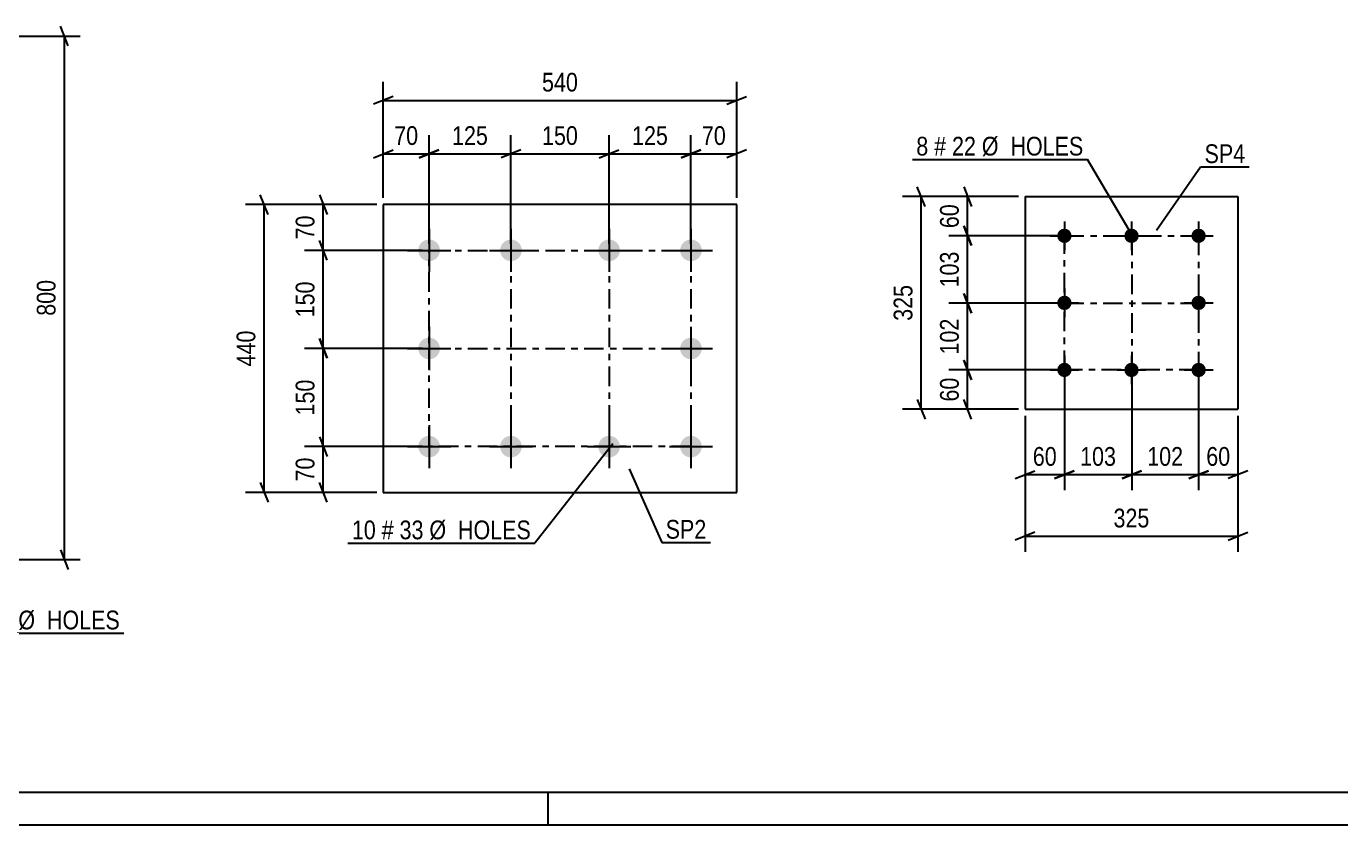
# Model space of a CAD drawing. Header units: millimetres. Extents: x 0 to 841, y 0 to 594.
# Drawn here: x 131.3 to 332.1, y 0 to 122 of the extents above; entities that cross this region are included whole.
import ezdxf

# ---------------------------------------------------------------- set-up
doc = ezdxf.new("R2010")
doc.units = ezdxf.units.MM
doc.linetypes.add('DXK_LINE_DOT3', pattern=[5.9187, 2.979, -0.9799, 0.9799, -0.9799])
doc.styles.add('Arial Narrow', font='ARIALN.TTF', dxfattribs={"height": 0.2})

# ---------------------------------------------------------------- blocks, each defined once
blk = doc.blocks.new('Unknown-682043673-6781')
at = {"color": 5, "linetype": 'Continuous'}
for p, q in [((5, 5), (836, 5)), ((211, 0), (211, 5)), ((0, 0), (841, 0))]:
    blk.add_line(p, q, dxfattribs=at)
blk = doc.blocks.new('Part-682043673-35582 - 35581')
at = {"color": 2, "linetype": 'Continuous'}
for p, q in [((185.8, 94.79), (185.8, 50.79)), ((239.8, 94.79), (185.8, 94.79)), ((239.8, 50.79), (239.8, 94.79)), ((185.8, 50.79), (239.8, 50.79))]:
    blk.add_line(p, q, dxfattribs=at)
blk = doc.blocks.new('Bolt-682043673-35583 - 35581')
at = {"linetype": 'Continuous'}
for points in [[(192.8, 89.44, -1), (192.8, 86.14, -1)], [(205.3, 89.44, -1), (205.3, 86.14, -1)], [(220.3, 89.44, -1), (220.3, 86.14, -1)], [(232.8, 89.44, -1), (232.8, 86.14, -1)], [(192.8, 74.44, -1), (192.8, 71.14, -1)], [(232.8, 74.44, -1), (232.8, 71.14, -1)], [(192.8, 59.44, -1), (192.8, 56.14, -1)], [(205.3, 59.44, -1), (205.3, 56.14, -1)], [(220.3, 59.44, -1), (220.3, 56.14, -1)], [(232.8, 59.44, -1), (232.8, 56.14, -1)]]:
    blk.add_hatch(color=1, dxfattribs=at).paths.add_polyline_path(points)
at = {"color": 1, "linetype": 'Continuous'}
for p, q in [((192.8, 91.09), (192.8, 84.49)), ((205.3, 91.09), (205.3, 84.49)), ((220.3, 91.09), (220.3, 84.49)), ((232.8, 91.09), (232.8, 84.49)), ((189.5, 87.79), (196.1, 87.79)), ((202, 87.79), (208.6, 87.79)), ((217, 87.79), (223.6, 87.79)), ((229.5, 87.79), (236.1, 87.79)), ((192.8, 76.09), (192.8, 69.49)), ((232.8, 76.09), (232.8, 69.49)), ((189.5, 72.79), (196.1, 72.79)), ((229.5, 72.79), (236.1, 72.79)), ((192.8, 61.09), (192.8, 54.49)), ((205.3, 61.09), (205.3, 54.49)), ((220.3, 61.09), (220.3, 54.49)), ((232.8, 61.09), (232.8, 54.49)), ((189.5, 57.79), (196.1, 57.79)), ((202, 57.79), (208.6, 57.79)), ((217, 57.79), (223.6, 57.79)), ((229.5, 57.79), (236.1, 57.79))]:
    blk.add_line(p, q, dxfattribs=at)
blk = doc.blocks.new('Part-682043673-35634 - 35633')
at = {"color": 2, "linetype": 'Continuous'}
for p, q in [((283.85, 96.01), (283.85, 63.51)), ((283.85, 96.01), (316.35, 96.01)), ((316.35, 96.01), (316.35, 63.51)), ((283.85, 63.51), (316.35, 63.51))]:
    blk.add_line(p, q, dxfattribs=at)
blk = doc.blocks.new('Bolt-682043673-35635 - 35633')
at = {"linetype": 'Continuous'}
for points in [[(289.85, 91.11, -1), (289.85, 88.91, -1)], [(300.1, 91.11, -1), (300.1, 88.91, -1)], [(310.35, 91.11, -1), (310.35, 88.91, -1)], [(289.85, 80.86, -1), (289.85, 78.66, -1)], [(310.35, 80.86, -1), (310.35, 78.66, -1)], [(289.85, 70.61, -1), (289.85, 68.41, -1)], [(300.1, 70.61, -1), (300.1, 68.41, -1)], [(310.35, 70.61, -1), (310.35, 68.41, -1)]]:
    blk.add_hatch(color=1, dxfattribs=at).paths.add_polyline_path(points)
at = {"color": 1, "linetype": 'Continuous'}
for p, q in [((289.85, 92.21), (289.85, 87.81)), ((300.1, 92.21), (300.1, 87.81)), ((310.35, 92.21), (310.35, 87.81)), ((287.65, 90.01), (292.05, 90.01)), ((297.9, 90.01), (302.3, 90.01)), ((308.15, 90.01), (312.55, 90.01)), ((289.85, 81.96), (289.85, 77.56)), ((310.35, 81.96), (310.35, 77.56)), ((287.65, 79.76), (292.05, 79.76)), ((308.15, 79.76), (312.55, 79.76)), ((289.85, 71.71), (289.85, 67.31)), ((300.1, 71.71), (300.1, 67.31)), ((310.35, 71.71), (310.35, 67.31)), ((287.65, 69.51), (292.05, 69.51)), ((297.9, 69.51), (302.3, 69.51)), ((308.15, 69.51), (312.55, 69.51))]:
    blk.add_line(p, q, dxfattribs=at)
blk = doc.blocks.new('Rectangle-682043673-38289 - 35581')
at = {"color": 1, "linetype": 'DXK_LINE_DOT3'}
blk.add_lwpolyline([(192.8, 87.79), (232.8, 87.79), (232.8, 57.79), (192.8, 57.79), (192.8, 87.79)], close=True, dxfattribs=at)
blk = doc.blocks.new('Rectangle-682043673-38326 - 35633')
at = {"color": 1, "linetype": 'DXK_LINE_DOT3'}
blk.add_lwpolyline([(289.85, 90.01), (310.35, 90.01), (310.35, 69.51), (289.85, 69.51), (289.85, 90.01)], close=True, dxfattribs=at)
blk = doc.blocks.new('Line-682043673-38299 - 35581')
at = {"color": 1, "linetype": 'DXK_LINE_DOT3'}
blk.add_line((205.3, 87.79), (205.3, 57.79), dxfattribs=at)
blk = doc.blocks.new('Line-682043673-38336 - 35633')
at = {"color": 1, "linetype": 'DXK_LINE_DOT3'}
blk.add_line((300.15, 90.01), (300.15, 69.51), dxfattribs=at)
blk = doc.blocks.new('Line-682043673-38306 - 35581')
at = {"color": 1, "linetype": 'DXK_LINE_DOT3'}
blk.add_line((220.3, 87.79), (220.3, 57.79), dxfattribs=at)
blk = doc.blocks.new('Line-682043673-38343 - 35633')
at = {"color": 1, "linetype": 'DXK_LINE_DOT3'}
blk.add_line((289.85, 79.71), (310.35, 79.71), dxfattribs=at)
blk = doc.blocks.new('Line-682043673-38313 - 35581')
at = {"color": 1, "linetype": 'DXK_LINE_DOT3'}
blk.add_line((192.8, 72.79), (232.8, 72.79), dxfattribs=at)
blk = doc.blocks.new('StraightDimension-682043673-38257 - 35573')
at = {"color": 7, "linetype": 'Continuous'}
for p, q in [((95.43, 120.54), (139.48, 120.54)), ((137.68, 119.04), (136.48, 122.04)), ((137.08, 40.53), (137.08, 120.54)), ((95.43, 40.53), (139.48, 40.53)), ((136.48, 42.03), (137.68, 39.03))]:
    blk.add_line(p, q, dxfattribs=at)
at = {"color": 0}
blk.add_wipeout([(136.33, 83.88), (132.13, 83.88), (132.13, 77.19), (136.33, 77.19)], dxfattribs=at)
at = {"color": 3, "style": 'Arial Narrow'}
blk.add_text('800', height=2.863, rotation=90.0002, dxfattribs=at).set_placement((135.73, 77.79))
blk = doc.blocks.new('StraightDimension-682043673-36015 - 35581')
at = {"color": 7, "linetype": 'Continuous'}
for p, q in [((176.03, 59.29), (177.23, 56.29)), ((191.8, 57.79), (173.78, 57.79)), ((176.63, 50.79), (176.63, 57.79)), ((177.23, 49.29), (176.03, 52.29)), ((184.8, 50.79), (173.78, 50.79))]:
    blk.add_line(p, q, dxfattribs=at)
at = {"color": 0}
blk.add_wipeout([(175.88, 56.72), (171.68, 56.72), (171.68, 51.86), (175.88, 51.86)], dxfattribs=at)
at = {"color": 3, "style": 'Arial Narrow'}
blk.add_text('70', height=2.863, rotation=90.0002, dxfattribs=at).set_placement((175.28, 52.46))
blk = doc.blocks.new('StraightDimension-682043673-56259 - 35581')
at = {"color": 7, "linetype": 'Continuous'}
for p, q in [((177.23, 86.29), (176.03, 89.29)), ((191.8, 87.79), (173.78, 87.79)), ((176.63, 72.79), (176.63, 87.79)), ((191.8, 72.79), (173.78, 72.79)), ((176.03, 74.29), (177.23, 71.29))]:
    blk.add_line(p, q, dxfattribs=at)
at = {"color": 0}
blk.add_wipeout([(175.88, 83.63), (171.68, 83.63), (171.68, 76.95), (175.88, 76.95)], dxfattribs=at)
at = {"color": 3, "style": 'Arial Narrow'}
blk.add_text('150', height=2.863, rotation=90.0002, dxfattribs=at).set_placement((175.28, 77.55))
blk = doc.blocks.new('StraightDimension-682043673-36052 - 35581')
at = {"color": 7, "linetype": 'Continuous'}
for p, q in [((185.8, 95.79), (185.8, 113.56)), ((239.8, 95.79), (239.8, 113.56)), ((187.3, 111.31), (184.3, 110.11)), ((185.8, 110.71), (239.8, 110.71)), ((238.3, 110.11), (241.3, 111.31))]:
    blk.add_line(p, q, dxfattribs=at)
at = {"color": 0}
blk.add_wipeout([(216.14, 111.46), (216.14, 115.66), (209.45, 115.66), (209.45, 111.46)], dxfattribs=at)
at = {"color": 3, "style": 'Arial Narrow'}
blk.add_text('540', height=2.863, dxfattribs=at).set_placement((210.05, 112.06))
blk = doc.blocks.new('StraightDimension-682043673-36012 - 35581')
at = {"color": 7, "linetype": 'Continuous'}
for p, q in [((184.8, 94.79), (173.78, 94.79)), ((176.03, 96.29), (177.23, 93.29)), ((176.63, 87.79), (176.63, 94.79)), ((177.23, 86.29), (176.03, 89.29)), ((191.8, 87.79), (173.78, 87.79))]:
    blk.add_line(p, q, dxfattribs=at)
at = {"color": 0}
blk.add_wipeout([(175.88, 93.72), (171.68, 93.72), (171.68, 88.86), (175.88, 88.86)], dxfattribs=at)
at = {"color": 3, "style": 'Arial Narrow'}
blk.add_text('70', height=2.863, rotation=90.0002, dxfattribs=at).set_placement((175.28, 89.46))
blk = doc.blocks.new('StraightDimension-682043673-56257 - 35581')
at = {"color": 7, "linetype": 'Continuous'}
for p, q in [((191.8, 72.79), (173.78, 72.79)), ((177.23, 71.29), (176.03, 74.29)), ((176.63, 57.79), (176.63, 72.79)), ((176.03, 59.29), (177.23, 56.29)), ((191.8, 57.79), (173.78, 57.79))]:
    blk.add_line(p, q, dxfattribs=at)
at = {"color": 0}
blk.add_wipeout([(175.88, 68.63), (171.68, 68.63), (171.68, 61.95), (175.88, 61.95)], dxfattribs=at)
at = {"color": 3, "style": 'Arial Narrow'}
blk.add_text('150', height=2.863, rotation=90.0002, dxfattribs=at).set_placement((175.28, 62.55))
blk = doc.blocks.new('StraightDimension-682043673-36028 - 35581')
at = {"color": 7, "linetype": 'Continuous'}
for p, q in [((184.8, 94.79), (164.75, 94.79)), ((168.2, 93.29), (167, 96.29)), ((167.6, 50.79), (167.6, 94.79)), ((167, 52.29), (168.2, 49.29)), ((184.8, 50.79), (164.75, 50.79))]:
    blk.add_line(p, q, dxfattribs=at)
at = {"color": 0}
blk.add_wipeout([(166.85, 76.13), (162.65, 76.13), (162.65, 69.45), (166.85, 69.45)], dxfattribs=at)
at = {"color": 3, "style": 'Arial Narrow'}
blk.add_text('440', height=2.863, rotation=90.0002, dxfattribs=at).set_placement((166.25, 70.05))
blk = doc.blocks.new('StraightDimension-682043673-36032 - 35581')
at = {"color": 7, "linetype": 'Continuous'}
for p, q in [((232.8, 88.79), (232.8, 105.4)), ((239.8, 95.79), (239.8, 105.4)), ((231.3, 101.95), (234.3, 103.15)), ((232.8, 102.55), (239.8, 102.55)), ((241.3, 103.15), (238.3, 101.95))]:
    blk.add_line(p, q, dxfattribs=at)
at = {"color": 0}
blk.add_wipeout([(238.72, 103.3), (238.72, 107.5), (233.87, 107.5), (233.87, 103.3)], dxfattribs=at)
at = {"color": 3, "style": 'Arial Narrow'}
blk.add_text('70', height=2.863, dxfattribs=at).set_placement((234.47, 103.9))
blk = doc.blocks.new('StraightDimension-682043673-56265 - 35581')
at = {"color": 7, "linetype": 'Continuous'}
for p, q in [((220.3, 88.79), (220.3, 105.4)), ((232.8, 88.79), (232.8, 105.4)), ((218.8, 101.95), (221.8, 103.15)), ((220.3, 102.55), (232.8, 102.55)), ((234.3, 103.15), (231.3, 101.95))]:
    blk.add_line(p, q, dxfattribs=at)
at = {"color": 0}
blk.add_wipeout([(229.89, 103.3), (229.89, 107.5), (223.2, 107.5), (223.2, 103.3)], dxfattribs=at)
at = {"color": 3, "style": 'Arial Narrow'}
blk.add_text('125', height=2.863, dxfattribs=at).set_placement((223.8, 103.9))
blk = doc.blocks.new('StraightDimension-682043673-36036 - 35581')
at = {"color": 7, "linetype": 'Continuous'}
for p, q in [((185.8, 95.79), (185.8, 105.4)), ((192.8, 88.79), (192.8, 105.4)), ((184.3, 101.95), (187.3, 103.15)), ((185.8, 102.55), (192.8, 102.55)), ((194.3, 103.15), (191.3, 101.95))]:
    blk.add_line(p, q, dxfattribs=at)
at = {"color": 0}
blk.add_wipeout([(191.72, 103.3), (191.72, 107.5), (186.87, 107.5), (186.87, 103.3)], dxfattribs=at)
at = {"color": 3, "style": 'Arial Narrow'}
blk.add_text('70', height=2.863, dxfattribs=at).set_placement((187.47, 103.9))
blk = doc.blocks.new('StraightDimension-682043673-56261 - 35581')
at = {"color": 7, "linetype": 'Continuous'}
for p, q in [((192.8, 88.79), (192.8, 105.4)), ((205.3, 88.79), (205.3, 105.4)), ((191.3, 101.95), (194.3, 103.15)), ((192.8, 102.55), (205.3, 102.55)), ((206.8, 103.15), (203.8, 101.95))]:
    blk.add_line(p, q, dxfattribs=at)
at = {"color": 0}
blk.add_wipeout([(202.39, 103.3), (202.39, 107.5), (195.7, 107.5), (195.7, 103.3)], dxfattribs=at)
at = {"color": 3, "style": 'Arial Narrow'}
blk.add_text('125', height=2.863, dxfattribs=at).set_placement((196.3, 103.9))
blk = doc.blocks.new('StraightDimension-682043673-56263 - 35581')
at = {"color": 7, "linetype": 'Continuous'}
for p, q in [((205.3, 88.79), (205.3, 105.4)), ((220.3, 88.79), (220.3, 105.4)), ((206.8, 103.15), (203.8, 101.95)), ((205.3, 102.55), (220.3, 102.55)), ((218.8, 101.95), (221.8, 103.15))]:
    blk.add_line(p, q, dxfattribs=at)
at = {"color": 0}
blk.add_wipeout([(216.14, 103.3), (216.14, 107.5), (209.45, 107.5), (209.45, 103.3)], dxfattribs=at)
at = {"color": 3, "style": 'Arial Narrow'}
blk.add_text('150', height=2.863, dxfattribs=at).set_placement((210.05, 103.9))
blk = doc.blocks.new('StraightDimension-682043673-36140 - 35633')
at = {"color": 7, "linetype": 'Continuous'}
for p, q in [((289.85, 68.51), (289.85, 51.11)), ((300.15, 68.51), (300.15, 51.11)), ((288.35, 52.91), (291.35, 54.11)), ((289.85, 53.51), (300.15, 53.51)), ((301.65, 54.11), (298.65, 52.91))]:
    blk.add_line(p, q, dxfattribs=at)
at = {"color": 0}
blk.add_wipeout([(298.34, 54.26), (298.34, 58.46), (291.65, 58.46), (291.65, 54.26)], dxfattribs=at)
at = {"color": 3, "style": 'Arial Narrow'}
blk.add_text('103', height=2.863, dxfattribs=at).set_placement((292.25, 54.86))
blk = doc.blocks.new('StraightDimension-682043673-36118 - 35633')
at = {"color": 7, "linetype": 'Continuous'}
for p, q in [((274.46, 97.51), (275.66, 94.51)), ((282.85, 96.01), (272.21, 96.01)), ((275.06, 90.01), (275.06, 96.01)), ((275.66, 88.51), (274.46, 91.51)), ((288.85, 90.01), (272.21, 90.01))]:
    blk.add_line(p, q, dxfattribs=at)
at = {"color": 0}
blk.add_wipeout([(274.31, 95.44), (270.11, 95.44), (270.11, 90.58), (274.31, 90.58)], dxfattribs=at)
at = {"color": 3, "style": 'Arial Narrow'}
blk.add_text('60', height=2.863, rotation=90.0002, dxfattribs=at).set_placement((273.71, 91.18))
blk = doc.blocks.new('StraightDimension-682043673-36119 - 35633')
at = {"color": 7, "linetype": 'Continuous'}
for p, q in [((274.46, 91.51), (275.66, 88.51)), ((288.85, 90.01), (272.21, 90.01)), ((275.06, 79.71), (275.06, 90.01)), ((275.66, 78.21), (274.46, 81.21)), ((288.85, 79.71), (272.21, 79.71))]:
    blk.add_line(p, q, dxfattribs=at)
at = {"color": 0}
blk.add_wipeout([(274.31, 88.2), (270.11, 88.2), (270.11, 81.52), (274.31, 81.52)], dxfattribs=at)
at = {"color": 3, "style": 'Arial Narrow'}
blk.add_text('103', height=2.863, rotation=90.0002, dxfattribs=at).set_placement((273.71, 82.12))
blk = doc.blocks.new('StraightDimension-682043673-36120 - 35633')
at = {"color": 7, "linetype": 'Continuous'}
for p, q in [((274.46, 81.21), (275.66, 78.21)), ((288.85, 79.71), (272.21, 79.71)), ((275.06, 69.51), (275.06, 79.71)), ((275.66, 68.01), (274.46, 71.01)), ((288.85, 69.51), (272.21, 69.51))]:
    blk.add_line(p, q, dxfattribs=at)
at = {"color": 0}
blk.add_wipeout([(274.31, 77.95), (270.11, 77.95), (270.11, 71.27), (274.31, 71.27)], dxfattribs=at)
at = {"color": 3, "style": 'Arial Narrow'}
blk.add_text('102', height=2.863, rotation=90.0002, dxfattribs=at).set_placement((273.71, 71.87))
blk = doc.blocks.new('StraightDimension-682043673-36121 - 35633')
at = {"color": 7, "linetype": 'Continuous'}
for p, q in [((274.46, 71.01), (275.66, 68.01)), ((288.85, 69.51), (272.21, 69.51)), ((275.06, 63.51), (275.06, 69.51)), ((275.66, 62.01), (274.46, 65.01)), ((282.85, 63.51), (272.21, 63.51))]:
    blk.add_line(p, q, dxfattribs=at)
at = {"color": 0}
blk.add_wipeout([(274.31, 68.94), (270.11, 68.94), (270.11, 64.08), (274.31, 64.08)], dxfattribs=at)
at = {"color": 3, "style": 'Arial Narrow'}
blk.add_text('60', height=2.863, rotation=90.0002, dxfattribs=at).set_placement((273.71, 64.68))
blk = doc.blocks.new('StraightDimension-682043673-36134 - 35633')
at = {"color": 7, "linetype": 'Continuous'}
for p, q in [((268.58, 94.51), (267.38, 97.51)), ((282.85, 96.01), (265.13, 96.01)), ((267.98, 63.51), (267.98, 96.01)), ((267.38, 65.01), (268.58, 62.01)), ((282.85, 63.51), (265.13, 63.51))]:
    blk.add_line(p, q, dxfattribs=at)
at = {"color": 0}
blk.add_wipeout([(267.23, 83.1), (263.03, 83.1), (263.03, 76.42), (267.23, 76.42)], dxfattribs=at)
at = {"color": 3, "style": 'Arial Narrow'}
blk.add_text('325', height=2.863, rotation=90.0002, dxfattribs=at).set_placement((266.63, 77.02))
blk = doc.blocks.new('StraightDimension-682043673-36138 - 35633')
at = {"color": 7, "linetype": 'Continuous'}
for p, q in [((310.35, 68.51), (310.35, 51.11)), ((316.35, 62.51), (316.35, 51.11)), ((308.85, 52.91), (311.85, 54.11)), ((310.35, 53.51), (316.35, 53.51)), ((317.85, 54.11), (314.85, 52.91))]:
    blk.add_line(p, q, dxfattribs=at)
at = {"color": 0}
blk.add_wipeout([(315.77, 54.26), (315.77, 58.46), (310.92, 58.46), (310.92, 54.26)], dxfattribs=at)
at = {"color": 3, "style": 'Arial Narrow'}
blk.add_text('60', height=2.863, dxfattribs=at).set_placement((311.52, 54.86))
blk = doc.blocks.new('StraightDimension-682043673-36139 - 35633')
at = {"color": 7, "linetype": 'Continuous'}
for p, q in [((300.15, 68.51), (300.15, 51.11)), ((310.35, 68.51), (310.35, 51.11)), ((298.65, 52.91), (301.65, 54.11)), ((300.15, 53.51), (310.35, 53.51)), ((311.85, 54.11), (308.85, 52.91))]:
    blk.add_line(p, q, dxfattribs=at)
at = {"color": 0}
blk.add_wipeout([(308.59, 54.26), (308.59, 58.46), (301.9, 58.46), (301.9, 54.26)], dxfattribs=at)
at = {"color": 3, "style": 'Arial Narrow'}
blk.add_text('102', height=2.863, dxfattribs=at).set_placement((302.5, 54.86))
blk = doc.blocks.new('StraightDimension-682043673-36141 - 35633')
at = {"color": 7, "linetype": 'Continuous'}
for p, q in [((289.85, 68.51), (289.85, 51.11)), ((283.85, 62.51), (283.85, 51.11)), ((282.35, 52.91), (285.35, 54.11)), ((283.85, 53.51), (289.85, 53.51)), ((291.35, 54.11), (288.35, 52.91))]:
    blk.add_line(p, q, dxfattribs=at)
at = {"color": 0}
blk.add_wipeout([(289.27, 54.26), (289.27, 58.46), (284.42, 58.46), (284.42, 54.26)], dxfattribs=at)
at = {"color": 3, "style": 'Arial Narrow'}
blk.add_text('60', height=2.863, dxfattribs=at).set_placement((285.02, 54.86))
blk = doc.blocks.new('StraightDimension-682043673-36154 - 35633')
at = {"color": 7, "linetype": 'Continuous'}
for p, q in [((283.85, 62.51), (283.85, 41.69)), ((316.35, 62.51), (316.35, 41.69)), ((285.35, 44.69), (282.35, 43.49)), ((314.85, 43.49), (317.85, 44.69)), ((283.85, 44.09), (316.35, 44.09))]:
    blk.add_line(p, q, dxfattribs=at)
at = {"color": 0}
blk.add_wipeout([(303.44, 44.84), (303.44, 49.04), (296.75, 49.04), (296.75, 44.84)], dxfattribs=at)
at = {"color": 3, "style": 'Arial Narrow'}
blk.add_text('325', height=2.863, dxfattribs=at).set_placement((297.35, 45.44))
blk = doc.blocks.new('Mark-682043673-38267 - 35573')
at = {"color": 0}
blk.add_wipeout([(121.86, 29.86), (121.86, 32.86), (120.03, 32.86), (120.03, 29.86)], dxfattribs=at)
blk.add_wipeout([(121.86, 29.86), (121.86, 32.86), (120.03, 32.86), (120.03, 29.86)], dxfattribs=at)
at = {"color": 7, "linetype": 'Continuous'}
blk.add_line((102.83, 70.55), (119.43, 29.26), dxfattribs=at)
at = {"color": 3, "style": 'Arial Narrow'}
blk.add_text('8', height=2.86, dxfattribs=at).set_placement((120.03, 29.86))
at = {"color": 0}
blk.add_wipeout([(124.59, 29.86), (124.59, 32.86), (122.76, 32.86), (122.76, 29.86)], dxfattribs=at)
blk.add_wipeout([(124.59, 29.86), (124.59, 32.86), (122.76, 32.86), (122.76, 29.86)], dxfattribs=at)
blk.add_wipeout([(129.15, 29.86), (129.15, 32.86), (125.49, 32.86), (125.49, 29.86)], dxfattribs=at)
blk.add_wipeout([(129.15, 29.86), (129.15, 32.86), (125.49, 32.86), (125.49, 29.86)], dxfattribs=at)
at = {"color": 3, "style": 'Arial Narrow'}
for s, height, p in [('#', 2.86, (122.76, 29.86)), ('33', 2.863, (125.49, 29.86))]:
    blk.add_text(s, height=height, dxfattribs=at).set_placement(p)
at = {"color": 0}
blk.add_wipeout([(145.57, 29.86), (145.57, 32.86), (130.05, 32.86), (130.05, 29.86)], dxfattribs=at)
blk.add_wipeout([(145.57, 29.86), (145.57, 32.86), (130.05, 32.86), (130.05, 29.86)], dxfattribs=at)
at = {"color": 7, "linetype": 'Continuous'}
blk.add_line((119.43, 29.26), (146.17, 29.26), dxfattribs=at)
at = {"color": 3, "style": 'Arial Narrow'}
blk.add_text('Ø  HOLES', height=2.863, dxfattribs=at).set_placement((130.05, 29.86))
blk = doc.blocks.new('Mark-682043673-36402 - 35581')
at = {"color": 0}
blk.add_wipeout([(184.66, 43.63), (184.66, 46.63), (181, 46.63), (181, 43.63)], dxfattribs=at)
blk.add_wipeout([(184.66, 43.63), (184.66, 46.63), (181, 46.63), (181, 43.63)], dxfattribs=at)
at = {"color": 3, "style": 'Arial Narrow'}
blk.add_text('10', height=2.863, dxfattribs=at).set_placement((181, 43.63))
at = {"color": 0}
blk.add_wipeout([(187.39, 43.63), (187.39, 46.63), (185.56, 46.63), (185.56, 43.63)], dxfattribs=at)
blk.add_wipeout([(187.39, 43.63), (187.39, 46.63), (185.56, 46.63), (185.56, 43.63)], dxfattribs=at)
blk.add_wipeout([(191.94, 43.63), (191.94, 46.63), (188.29, 46.63), (188.29, 43.63)], dxfattribs=at)
blk.add_wipeout([(191.94, 43.63), (191.94, 46.63), (188.29, 46.63), (188.29, 43.63)], dxfattribs=at)
at = {"color": 3, "style": 'Arial Narrow'}
for s, height, p in [('#', 2.86, (185.56, 43.63)), ('33', 2.863, (188.29, 43.63))]:
    blk.add_text(s, height=height, dxfattribs=at).set_placement(p)
at = {"color": 0}
blk.add_wipeout([(208.37, 43.63), (208.37, 46.63), (192.84, 46.63), (192.84, 43.63)], dxfattribs=at)
blk.add_wipeout([(208.37, 43.63), (208.37, 46.63), (192.84, 46.63), (192.84, 43.63)], dxfattribs=at)
at = {"color": 7, "linetype": 'Continuous'}
for p in [(220.87, 58.23), (180.4, 43.03)]:
    blk.add_line(p, (208.97, 43.03), dxfattribs=at)
at = {"color": 3, "style": 'Arial Narrow'}
blk.add_text('Ø  HOLES', height=2.863, dxfattribs=at).set_placement((192.84, 43.63))
blk = doc.blocks.new('Mark-682043673-36399 - 35581')
at = {"color": 0}
blk.add_wipeout([(235.16, 43.72), (235.16, 46.72), (228.94, 46.72), (228.94, 43.72)], dxfattribs=at)
blk.add_wipeout([(235.16, 43.72), (235.16, 46.72), (228.94, 46.72), (228.94, 43.72)], dxfattribs=at)
at = {"color": 30, "linetype": 'Continuous'}
for p, q in [((223.36, 54.41), (228.34, 43.12)), ((228.34, 43.12), (235.76, 43.12))]:
    blk.add_line(p, q, dxfattribs=at)
at = {"color": 3, "style": 'Arial Narrow'}
blk.add_text('SP2', height=2.863, dxfattribs=at).set_placement((228.94, 43.72))
blk = doc.blocks.new('Mark-682043673-36413 - 35633')
at = {"color": 0}
blk.add_wipeout([(317.47, 101.13), (317.47, 104.13), (311.26, 104.13), (311.26, 101.13)], dxfattribs=at)
blk.add_wipeout([(317.47, 101.13), (317.47, 104.13), (311.26, 104.13), (311.26, 101.13)], dxfattribs=at)
at = {"color": 30, "linetype": 'Continuous'}
for p, q in [((303.9, 90.87), (310.66, 100.53)), ((310.66, 100.53), (318.07, 100.53))]:
    blk.add_line(p, q, dxfattribs=at)
at = {"color": 3, "style": 'Arial Narrow'}
blk.add_text('SP4', height=2.863, dxfattribs=at).set_placement((311.26, 101.13))
blk = doc.blocks.new('Mark-682043673-36416 - 35633')
at = {"color": 0}
blk.add_wipeout([(269.05, 102.28), (269.05, 105.28), (267.22, 105.28), (267.22, 102.28)], dxfattribs=at)
blk.add_wipeout([(269.05, 102.28), (269.05, 105.28), (267.22, 105.28), (267.22, 102.28)], dxfattribs=at)
at = {"color": 3, "style": 'Arial Narrow'}
blk.add_text('8', height=2.86, dxfattribs=at).set_placement((267.22, 102.28))
at = {"color": 0}
blk.add_wipeout([(271.78, 102.28), (271.78, 105.28), (269.95, 105.28), (269.95, 102.28)], dxfattribs=at)
blk.add_wipeout([(271.78, 102.28), (271.78, 105.28), (269.95, 105.28), (269.95, 102.28)], dxfattribs=at)
blk.add_wipeout([(276.33, 102.28), (276.33, 105.28), (272.68, 105.28), (272.68, 102.28)], dxfattribs=at)
blk.add_wipeout([(276.33, 102.28), (276.33, 105.28), (272.68, 105.28), (272.68, 102.28)], dxfattribs=at)
at = {"color": 3, "style": 'Arial Narrow'}
for s, height, p in [('#', 2.86, (269.95, 102.28)), ('22', 2.863, (272.68, 102.28))]:
    blk.add_text(s, height=height, dxfattribs=at).set_placement(p)
at = {"color": 0}
blk.add_wipeout([(292.76, 102.28), (292.76, 105.28), (277.23, 105.28), (277.23, 102.28)], dxfattribs=at)
blk.add_wipeout([(292.76, 102.28), (292.76, 105.28), (277.23, 105.28), (277.23, 102.28)], dxfattribs=at)
at = {"color": 7, "linetype": 'Continuous'}
for p in [(266.62, 101.68), (300.41, 89.76)]:
    blk.add_line(p, (293.36, 101.68), dxfattribs=at)
at = {"color": 3, "style": 'Arial Narrow'}
blk.add_text('Ø  HOLES', height=2.863, dxfattribs=at).set_placement((277.23, 102.28))

msp = doc.modelspace()

# ---------------------------------------------------------------- block references
for name in ['Unknown-682043673-6781', 'Part-682043673-35582 - 35581', 'Part-682043673-35634 - 35633', 'Bolt-682043673-35583 - 35581', 'Bolt-682043673-35635 - 35633', 'Rectangle-682043673-38326 - 35633', 'Line-682043673-38336 - 35633', 'Rectangle-682043673-38289 - 35581', 'Line-682043673-38299 - 35581', 'Line-682043673-38306 - 35581', 'Line-682043673-38343 - 35633', 'Line-682043673-38313 - 35581']:
    msp.add_blockref(name, (0, 0))

# ---------------------------------------------------------------- next in the draw order: block references
for name in ['StraightDimension-682043673-38257 - 35573', 'StraightDimension-682043673-36052 - 35581', 'Mark-682043673-36413 - 35633', 'StraightDimension-682043673-36118 - 35633', 'StraightDimension-682043673-56259 - 35581', 'StraightDimension-682043673-36140 - 35633', 'StraightDimension-682043673-36138 - 35633', 'StraightDimension-682043673-36015 - 35581', 'Mark-682043673-36399 - 35581']:
    msp.add_blockref(name, (0, 0))

# ---------------------------------------------------------------- next in the draw order: block references
for name in ['StraightDimension-682043673-36032 - 35581', 'StraightDimension-682043673-36012 - 35581', 'StraightDimension-682043673-36119 - 35633', 'StraightDimension-682043673-56257 - 35581', 'Mark-682043673-38267 - 35573', 'StraightDimension-682043673-36139 - 35633']:
    msp.add_blockref(name, (0, 0))

# ---------------------------------------------------------------- next in the draw order: block references
for name in ['StraightDimension-682043673-56265 - 35581', 'StraightDimension-682043673-36028 - 35581', 'StraightDimension-682043673-36120 - 35633']:
    msp.add_blockref(name, (0, 0))

# ---------------------------------------------------------------- next in the draw order: block references
for name in ['StraightDimension-682043673-36036 - 35581', 'StraightDimension-682043673-36121 - 35633', 'Mark-682043673-36402 - 35581']:
    msp.add_blockref(name, (0, 0))

# ---------------------------------------------------------------- next in the draw order: block references
for name in ['StraightDimension-682043673-56261 - 35581', 'StraightDimension-682043673-36134 - 35633']:
    msp.add_blockref(name, (0, 0))

# ---------------------------------------------------------------- next in the draw order: block references
for name in ['StraightDimension-682043673-56263 - 35581', 'Mark-682043673-36416 - 35633', 'StraightDimension-682043673-36141 - 35633']:
    msp.add_blockref(name, (0, 0))

# ---------------------------------------------------------------- next in the draw order: block references
msp.add_blockref('StraightDimension-682043673-36154 - 35633', (0, 0))

doc.saveas('drawing.dxf')
